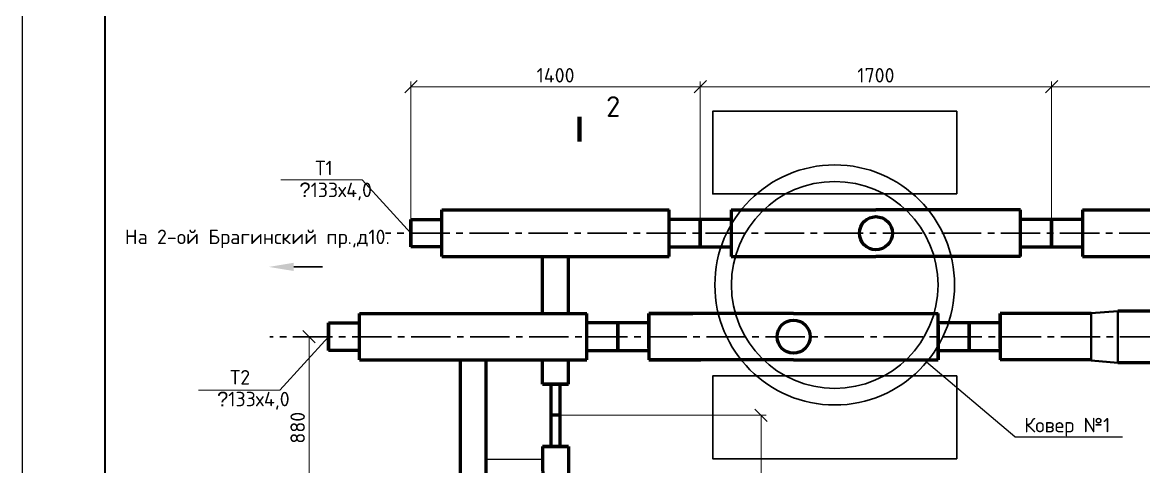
# Model space of a CAD drawing. Header units: millimetres. Extents: x 1642 to 8783, y 1095 to 5441.
# Drawn here: x 4823 to 5094.3, y 2005.2 to 2112.5 of the extents above; entities that cross this region are included whole.
import ezdxf
from ezdxf.enums import TextEntityAlignment as Align

# ---------------------------------------------------------------- set-up
doc = ezdxf.new("R2010")
doc.units = ezdxf.units.MM
doc.linetypes.add('осевая2', pattern=[28.575, 19.05, -3.175, 3.175, -3.175])
for name, color, linetype, lineweight in [('12  Размер', 7, 'Continuous', 20), ('3 Оъекты сущ.', 7, 'Continuous', 30), ('9 Размеры на геодезии', 5, 'Continuous', 40), ('Объекты проект.', 1, 'Continuous', 80), ('Осевая', 2, 'осевая2', 30), ('Размер', 4, 'Continuous', 30), ('Размерный', 4, 'Continuous', 30), ('Размеры на чертеже', 250, 'Continuous', 25)]:
    doc.layers.add(name, color=color, linetype=linetype, lineweight=lineweight)
doc.styles.add('-ISOCPEUR-', font='isocpeur.ttf')
doc.styles.add('GOST', font='gost.shx', dxfattribs={"oblique": 15})
doc.styles.get("Standard").update_dxf_attribs({"font": 'arial.ttf'})
doc.dimstyles.new('М 1 к 20', dxfattribs={"dimtxt": 3.5, "dimasz": 3, "dimexe": 1.25, "dimexo": 0, "dimgap": 1, "dimtad": 1, "dimdec": 0, "dimlfac": 20, "dimzin": 0, "dimdsep": 46, "dimtxsty": 'GOST', "dimblk": 'OBLIQUE', "dimcen": 5, "dimclrd": 256, "dimclre": 256, "dimclrt": 256, "dimazin": 2, "dimtfac": 1, "dimtdec": 0, "dimtmove": 0, "dimatfit": 3, "dimldrblk": 'NONE', "dimfxl": 1.25, "dimtolj": 1, "dimtzin": 0, "dimlwd": -1, "dimlwe": -1, "dimarcsym": 2})

# ---------------------------------------------------------------- blocks, each defined once
blk = doc.blocks.new('*U306')
blk.add_lwpolyline([(0, 123), (594, 123), (594, -297), (0, -297)], close=True)
at = {"const_width": 0.5}
blk.add_lwpolyline([(20, 118), (589, 118), (589, -292), (20, -292)], close=True, dxfattribs=at)
blk.add_attdef('РАЗРАБОТАЛ', text='', height=2.5).set_placement((424.5, -264.22), align=Align.MIDDLE_LEFT)
at = {"flags": 8}
for tag, height, p in [('ДАТА', 2.5, (464.07, -264.4)), ('ЛИСТ', 3, (560.39, -271.92)), ('ЛИСТОВ', 3, (577.89, -271.92))]:
    blk.add_attdef(tag, text='', height=height, dxfattribs=at).set_placement(p, align=Align.MIDDLE_CENTER)
blk.add_attdef('ПРОВЕРИЛ', (424.75, -270.73), '', height=2.5)
at = {"lineweight": 30, "flags": 104}
for tag, p in [('ТЕПЛОВЫЕ_СЕТИ', (504, -269.5)), ('ИМЯ_ЧЕРТЕЖА', (504, -284.5))]:
    blk.add_attdef(tag, text='', height=3, dxfattribs=at).set_placement(p, align=Align.MIDDLE_CENTER)
at = {"style": '-ISOCPEUR-', "flags": 8}
blk.add_attdef('ФОРМАТ', text='', height=3, dxfattribs=at).set_placement((554.97, -294.75), align=Align.MIDDLE_CENTER)
blk = doc.blocks.new('_Oblique')
at = {"color": 0, "linetype": 'ByBlock', "lineweight": -2}
blk.add_line((-0.5, -0.5), (0.5, 0.5), dxfattribs=at)
blk = doc.blocks.new('*D133')
at = {"layer": '12  Размер', "transparency": 16777216}
for p, q in [((5071.99, 2061.54), (5071.99, 2098.2)), ((5147.07, 2096.95), (5071.99, 2096.95)), ((5147.07, 2061.54), (5147.07, 2098.2))]:
    blk.add_line(p, q, dxfattribs=at)
at = {"layer": 'Defpoints', "color": 0, "linetype": 'ByBlock', "lineweight": 35, "transparency": 16777216}
for p in [(5071.99, 2096.95), (5071.99, 2061.54), (5147.07, 2061.54)]:
    blk.add_point(p, dxfattribs=at)
at = {"layer": '12  Размер', "linetype": 'ByBlock', "transparency": 16777216, "xscale": 3, "yscale": 3, "zscale": 3, "rotation": 180}
blk.add_blockref('_Oblique', (5071.99, 2096.95), dxfattribs=at)
at = {"layer": '12  Размер', "linetype": 'ByBlock', "transparency": 16777216, "xscale": 3, "yscale": 3, "zscale": 3}
blk.add_blockref('_Oblique', (5147.07, 2096.95), dxfattribs=at)
at = {"layer": '12  Размер', "linetype": 'ByBlock', "transparency": 16777216, "insert": (5109.53, 2099.7), "char_height": 3.5, "attachment_point": 5, "style": '-ISOCPEUR-'}
blk.add_mtext('\\A1;1500', dxfattribs=at)
blk = doc.blocks.new('_None')
blk = doc.blocks.new('*D139')
at = {"layer": '12  Размер', "transparency": 16777216}
for p, q in [((4986.99, 2061.54), (4986.99, 2098.2)), ((5071.99, 2096.95), (4986.99, 2096.95)), ((5071.99, 2064.86), (5071.99, 2098.2))]:
    blk.add_line(p, q, dxfattribs=at)
at = {"layer": 'Defpoints', "color": 0, "linetype": 'ByBlock', "lineweight": 35, "transparency": 16777216}
for p in [(4986.99, 2096.95), (5071.99, 2064.86), (4986.99, 2061.54)]:
    blk.add_point(p, dxfattribs=at)
at = {"layer": '12  Размер', "linetype": 'ByBlock', "transparency": 16777216, "xscale": 3, "yscale": 3, "zscale": 3, "rotation": 180}
blk.add_blockref('_Oblique', (4986.99, 2096.95), dxfattribs=at)
at = {"layer": '12  Размер', "linetype": 'ByBlock', "transparency": 16777216, "xscale": 3, "yscale": 3, "zscale": 3}
blk.add_blockref('_Oblique', (5071.99, 2096.95), dxfattribs=at)
at = {"layer": '12  Размер', "linetype": 'ByBlock', "transparency": 16777216, "insert": (5029.49, 2099.7), "char_height": 3.5, "attachment_point": 5, "style": '-ISOCPEUR-'}
blk.add_mtext('\\A1;1700', dxfattribs=at)
blk = doc.blocks.new('*D140')
at = {"layer": '12  Размер', "transparency": 16777216}
for p, q in [((4916.99, 2061.54), (4916.99, 2098.2)), ((4986.99, 2096.95), (4916.99, 2096.95)), ((4986.99, 2061.54), (4986.99, 2098.2))]:
    blk.add_line(p, q, dxfattribs=at)
at = {"layer": 'Defpoints', "color": 0, "linetype": 'ByBlock', "lineweight": 35, "transparency": 16777216}
for p in [(4916.99, 2096.95), (4916.99, 2061.54), (4986.99, 2061.54)]:
    blk.add_point(p, dxfattribs=at)
at = {"layer": '12  Размер', "linetype": 'ByBlock', "transparency": 16777216, "xscale": 3, "yscale": 3, "zscale": 3, "rotation": 180}
blk.add_blockref('_Oblique', (4916.99, 2096.95), dxfattribs=at)
at = {"layer": '12  Размер', "linetype": 'ByBlock', "transparency": 16777216, "xscale": 3, "yscale": 3, "zscale": 3}
blk.add_blockref('_Oblique', (4986.99, 2096.95), dxfattribs=at)
at = {"layer": '12  Размер', "linetype": 'ByBlock', "transparency": 16777216, "insert": (4951.99, 2099.7), "char_height": 3.5, "attachment_point": 5, "style": '-ISOCPEUR-'}
blk.add_mtext('\\A1;1400', dxfattribs=at)
blk = doc.blocks.new('*D141')
at = {"layer": '12  Размер', "transparency": 16777216}
for p, q in [((4951.99, 2017.54), (5002.97, 2017.54)), ((5001.72, 2017.54), (5001.72, 1942.43)), ((4951.99, 1942.43), (5002.97, 1942.43))]:
    blk.add_line(p, q, dxfattribs=at)
at = {"layer": 'Defpoints', "color": 0, "linetype": 'ByBlock', "lineweight": 35, "transparency": 16777216}
for p in [(4951.99, 2017.54), (4951.99, 1942.43), (5001.72, 1942.43)]:
    blk.add_point(p, dxfattribs=at)
at = {"layer": '12  Размер', "linetype": 'ByBlock', "transparency": 16777216, "xscale": 3, "yscale": 3, "zscale": 3}
for p, rotation in [((5001.72, 2017.54), 90), ((5001.72, 1942.43), 270)]:
    blk.add_blockref('_Oblique', p, dxfattribs=dict(at, rotation=rotation))
at = {"layer": '12  Размер', "linetype": 'ByBlock', "transparency": 16777216, "insert": (4998.97, 1979.99), "char_height": 3.5, "attachment_point": 5, "rotation": 90, "style": '-ISOCPEUR-'}
blk.add_mtext('\\A1;1500', dxfattribs=at)
blk = doc.blocks.new('*D145')
at = {"layer": '12  Размер', "transparency": 16777216}
for p, q in [((4897.07, 2036.54), (4891.09, 2036.54)), ((4892.34, 1992.54), (4892.34, 2036.54)), ((4930.95, 1992.54), (4891.09, 1992.54))]:
    blk.add_line(p, q, dxfattribs=at)
at = {"layer": 'Defpoints', "color": 0, "linetype": 'ByBlock', "lineweight": 35, "transparency": 16777216}
for p in [(4892.34, 2036.54), (4897.07, 2036.54), (4930.95, 1992.54)]:
    blk.add_point(p, dxfattribs=at)
at = {"layer": '12  Размер', "linetype": 'ByBlock', "transparency": 16777216, "xscale": 3, "yscale": 3, "zscale": 3}
for p, rotation in [((4892.34, 2036.54), 90), ((4892.34, 1992.54), 270)]:
    blk.add_blockref('_Oblique', p, dxfattribs=dict(at, rotation=rotation))
at = {"layer": '12  Размер', "linetype": 'ByBlock', "transparency": 16777216, "insert": (4889.59, 2014.54), "char_height": 3.5, "attachment_point": 5, "rotation": 90, "style": '-ISOCPEUR-'}
blk.add_mtext('\\A1;880', dxfattribs=at)

msp = doc.modelspace()

# ---------------------------------------------------------------- linework, layer by layer
for p, q in [((5063.122, 2012.338), (5041.717, 2030.36)), ((5063.122, 2012.338), (5089.173, 2012.338)), ((4935.201, 2006.968), (4948.869, 2006.978))]:
    msp.add_line(p, q)
at = {"layer": '12  Размер', "ltscale": 0.001}
for p, q in [((4905.17, 2074.446), (4885.547, 2074.446)), ((4905.17, 2074.446), (4916.992, 2061.539)), ((4885.253, 2023.632), (4897.075, 2036.539)), ((4885.253, 2023.632), (4865.63, 2023.632))]:
    msp.add_line(p, q, dxfattribs=at)
at = {"layer": '3 Оъекты сущ.'}
msp.add_lwpolyline([(4957.791, 2083.698, 1, 1, 0), (4957.791, 2089.698, 1, 1, 0), (4957.791, 2087.698, 0, 1.8, 0), (4963.791, 2087.698, 0, 0, 0), (4969.791, 2087.698, 0, 0, 0)], format="xyseb", dxfattribs=at)
at = {"layer": '9 Размеры на геодезии', "linetype": 'ByBlock'}
for p, q in [((5081.553, 2042.184), (5088.053, 2042.741)), ((5088.053, 2032.614), (5088.053, 2042.741)), ((5081.553, 2033.164), (5081.553, 2042.184)), ((5081.553, 2033.164), (5081.553, 2030.794)), ((5088.053, 2032.614), (5088.053, 2030.244)), ((5088.053, 2030.244), (5081.553, 2030.794))]:
    msp.add_line(p, q, dxfattribs=at)
at = {"layer": 'Объекты проект.', "lineweight": 60}
for p, q in [((4924.492, 2055.914), (4924.492, 2067.164)), ((4924.492, 2067.164), (4979.492, 2067.164)), ((4979.492, 2055.914), (4979.492, 2067.164)), ((4994.492, 2067.164), (4994.492, 2055.914)), ((4994.492, 2067.164), (5029.492, 2067.164)), ((5064.492, 2067.164), (5029.492, 2067.164)), ((5064.492, 2055.914), (5064.492, 2067.164)), ((5079.492, 2067.164), (5079.492, 2055.914)), ((5079.492, 2067.164), (5099.632, 2067.164)), ((4916.992, 2064.864), (4916.992, 2058.214)), ((4916.992, 2058.214), (4916.992, 2064.864)), ((4916.992, 2064.864), (4924.492, 2064.864)), ((4986.992, 2064.864), (4979.492, 2064.864)), ((4994.492, 2064.864), (4986.992, 2064.864)), ((4986.992, 2064.864), (4986.992, 2058.214)), ((4986.992, 2058.214), (4986.992, 2064.864)), ((5071.992, 2064.864), (5064.492, 2064.864)), ((5079.492, 2064.864), (5071.992, 2064.864)), ((5071.992, 2064.864), (5071.992, 2058.214)), ((5071.992, 2058.214), (5071.992, 2064.864)), ((4924.492, 2058.214), (4916.992, 2058.214)), ((4979.492, 2058.214), (4986.992, 2058.214)), ((4986.992, 2058.214), (4994.492, 2058.214)), ((5064.492, 2058.214), (5071.992, 2058.214)), ((5071.992, 2058.214), (5079.492, 2058.214)), ((4924.492, 2055.914), (4979.492, 2055.914)), ((4948.867, 2042.164), (4948.867, 2055.914)), ((4955.12, 2042.164), (4955.122, 2055.914)), ((4994.492, 2055.914), (5029.492, 2055.914)), ((5064.492, 2055.914), (5029.492, 2055.914)), ((5079.492, 2055.914), (5099.632, 2055.914)), ((4948.867, 2025.039), (4948.867, 2030.914)), ((4955.117, 2025.039), (4955.118, 2030.914)), ((4948.867, 2025.039), (4955.117, 2025.039)), ((4954.742, 2025.039), (4949.242, 2025.039)), ((4950.867, 2025.039), (4950.867, 2017.539)), ((4953.117, 2017.539), (4953.117, 2025.039)), ((4953.117, 2017.539), (4950.867, 2017.539)), ((4953.117, 2017.539), (4950.867, 2017.539)), ((4953.117, 2017.539), (4950.867, 2017.539)), ((4950.867, 2017.539), (4950.867, 2010.039)), ((4953.117, 2010.039), (4953.117, 2017.539)), ((4955.117, 2010.039), (4948.867, 2010.039)), ((4948.867, 2010.039), (4948.909, 1949.933)), ((4949.242, 2010.039), (4954.742, 2010.039)), ((4955.117, 2010.039), (4955.111, 1949.933))]:
    msp.add_line(p, q, dxfattribs=at)
at = {"layer": 'Объекты проект.', "color": 5, "lineweight": 60}
for p, q in [((5119.568, 2042.739), (5088.053, 2042.739)), ((4897.075, 2039.864), (4897.075, 2033.214)), ((4897.075, 2033.214), (4897.075, 2039.864)), ((4897.075, 2039.864), (4904.575, 2039.864)), ((4904.575, 2030.914), (4904.575, 2042.164)), ((4904.575, 2042.164), (4959.575, 2042.164)), ((4959.575, 2030.914), (4959.575, 2042.164)), ((4967.075, 2039.864), (4959.575, 2039.864)), ((4974.575, 2039.864), (4967.075, 2039.864)), ((4967.075, 2039.864), (4967.075, 2033.214)), ((4967.075, 2033.214), (4967.075, 2039.864)), ((5009.575, 2042.164), (4974.575, 2042.164)), ((4974.575, 2036.539), (4974.575, 2042.164)), ((4974.575, 2042.164), (4974.575, 2030.914)), ((4974.575, 2042.164), (4985.23, 2042.164)), ((4974.575, 2036.539), (4974.575, 2039.864)), ((5009.575, 2042.164), (5044.575, 2042.164)), ((5044.575, 2030.914), (5044.575, 2042.164)), ((5052.075, 2039.864), (5044.575, 2039.864)), ((5059.575, 2039.864), (5052.075, 2039.864)), ((5052.075, 2039.864), (5052.075, 2033.214)), ((5052.075, 2033.214), (5052.075, 2039.864)), ((5081.553, 2042.164), (5059.575, 2042.164)), ((5059.575, 2036.539), (5059.575, 2042.164)), ((5059.575, 2042.164), (5059.575, 2030.914)), ((5059.575, 2036.539), (5059.575, 2039.864)), ((4974.575, 2033.789), (4974.575, 2039.289)), ((5044.575, 2039.289), (5044.575, 2033.789)), ((5059.575, 2033.789), (5059.575, 2039.289)), ((5044.575, 2036.539), (5044.575, 2030.914)), ((5044.575, 2036.539), (5044.575, 2033.214)), ((4904.575, 2033.214), (4897.075, 2033.214)), ((4959.575, 2033.214), (4967.075, 2033.214)), ((4967.075, 2033.214), (4974.575, 2033.214)), ((5044.575, 2033.214), (5052.075, 2033.214)), ((5052.075, 2033.214), (5059.575, 2033.214)), ((4904.575, 2030.914), (4959.575, 2030.914)), ((4928.95, 2000.039), (4928.95, 2030.914)), ((4935.2, 2000.039), (4935.204, 2030.914)), ((5009.575, 2030.914), (4974.575, 2030.914)), ((4974.575, 2030.914), (4987.172, 2030.914)), ((5009.575, 2030.914), (5044.575, 2030.914)), ((5081.553, 2030.914), (5059.575, 2030.914)), ((5119.568, 2030.239), (5088.053, 2030.239))]:
    msp.add_line(p, q, dxfattribs=at)
at = {"layer": 'Объекты проект.', "lineweight": 60}
msp.add_circle((5029.492, 2061.539), 4, dxfattribs=at)
at = {"layer": 'Объекты проект.', "color": 5, "lineweight": 60}
msp.add_circle((5009.575, 2036.539), 4, dxfattribs=at)
at = {"layer": 'Осевая', "color": 3, "ltscale": 0.5}
for p, q in [((5297.862, 2061.539), (4910.873, 2061.539)), ((5298.037, 2036.539), (4882.864, 2036.539))]:
    msp.add_line(p, q, dxfattribs=at)
at = {"layer": 'Размер', "color": 7, "lineweight": 30}
for points in [[(5049.034, 2071.027), (5049.034, 2091.027), (4990.034, 2091.027), (4990.034, 2071.027)], [(5049.034, 2027.05), (5049.034, 2007.05), (4990.034, 2007.05), (4990.034, 2027.05)]]:
    msp.add_lwpolyline(points, close=True, dxfattribs=at)
for radius in [29, 25]:
    msp.add_circle((5019.534, 2049.039), radius, dxfattribs=at)
at = {"layer": 'Размерный', "color": 0, "lineweight": 30}
msp.add_line((4895.617, 2053.395), (4888.63, 2053.399), dxfattribs=at)
msp.add_solid([(4888.63, 2054.395), (4882.65, 2053.396), (4888.63, 2052.402)], dxfattribs=at)

# ---------------------------------------------------------------- block references
at = {"layer": 'Размеры на чертеже', "lineweight": 90}
msp.add_blockref('*U306', (4822.999, 2133.407), dxfattribs=at)

# ---------------------------------------------------------------- texts
at = {"layer": '3 Оъекты сущ.', "style": '-ISOCPEUR-'}
msp.add_text('2', height=5, dxfattribs=at).set_placement((4964.228, 2089.647))
at = {"layer": 'Размерный', "color": 0, "style": '-ISOCPEUR-'}
for s, p in [('Т1', (4893.842, 2075.549)), ('%%157133х4,0', (4889.995, 2070.261)), ('На 2-ой Брагинский пр.,д10.', (4847.773, 2058.901)), ('Т2', (4873.225, 2024.973)), ('%%157133х4,0', (4870.078, 2019.718)), ('Ковер №1', (5065.379, 2013.428))]:
    msp.add_text(s, height=3.5, dxfattribs=at).set_placement(p)

# ---------------------------------------------------------------- dimensions: what is measured, and where the dimension line sits
at = {"layer": '12  Размер', "color": 0, "linetype": 'ByBlock'}
dim = msp.add_linear_dim(base=(4916.992, 2096.95), p1=(4986.992, 2061.539), p2=(4916.992, 2061.539), dimstyle='М 1 к 20', override={"dimtxsty": '-ISOCPEUR-'}, dxfattribs=at)
dim.commit()
dim.dimension.update_dxf_attribs({"geometry": '*D140', "text_midpoint": (4951.992, 2099.7)})
dim = msp.add_linear_dim(base=(4986.992, 2096.95), p1=(5071.992, 2064.864), p2=(4986.992, 2061.539), dimstyle='М 1 к 20', override={"dimtxsty": '-ISOCPEUR-'}, dxfattribs=at)
dim.commit()
dim.dimension.update_dxf_attribs({"geometry": '*D139', "text_midpoint": (5029.492, 2096.95), "dimtype": 160})
dim = msp.add_linear_dim(base=(5071.992, 2096.95), p1=(5147.068, 2061.539), p2=(5071.992, 2061.539), text='1500', dimstyle='М 1 к 20', override={"dimtxsty": '-ISOCPEUR-'}, dxfattribs=at)
dim.commit()
dim.dimension.update_dxf_attribs({"geometry": '*D133', "text_midpoint": (5109.53, 2099.7)})
dim = msp.add_linear_dim(base=(4892.34, 2036.539), p1=(4930.95, 1992.539), p2=(4897.075, 2036.539), angle=90, dimstyle='М 1 к 20', override={"dimtxsty": '-ISOCPEUR-'}, dxfattribs=at)
dim.commit()
dim.dimension.update_dxf_attribs({"geometry": '*D145', "text_midpoint": (4889.59, 2014.539)})
dim = msp.add_linear_dim(base=(5001.715, 1942.433), p1=(4951.992, 2017.539), p2=(4951.992, 1942.433), angle=90, text='1500', dimstyle='М 1 к 20', override={"dimtxsty": '-ISOCPEUR-'}, dxfattribs=at)
dim.commit()
dim.dimension.update_dxf_attribs({"geometry": '*D141', "text_midpoint": (4998.965, 1979.986)})

doc.saveas('drawing.dxf')
